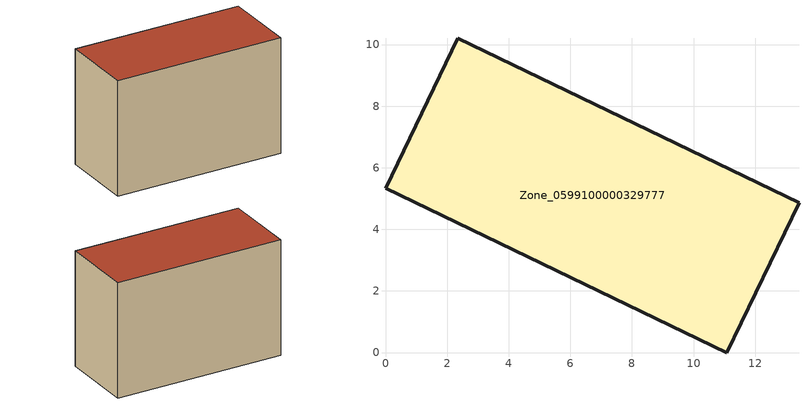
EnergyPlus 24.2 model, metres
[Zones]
Zone_0599100000329777
 floor ground (C_G): 13.43,4.87 11.08,0 0,5.33 2.34,10.2 z4.84
 wall outside (C_F): 11.08,0 13.43,4.87 2.34,10.2 0,5.33 11.08,0 z4.84:13.21
 roof outside (C_R): 2.34,10.2 0,5.33 11.08,0 13.43,4.87 z13.21
[BUILDING]
Pand.0599100000329777: North Axis=0; Terrain=City; Loads Convergence Tolerance Value=0.04; Temperature Convergence Tolerance Value=0.4; Solar Distribution=FullExterior; Maximum Number of Warmup Days=25; Minimum Number of Warmup Days=1
[Site:Location]
Rotterdam.The.Hague.AP_ZH_NLD Design_Conditions: Latitude=51.96; Longitude=4.45; Time Zone=1; Elevation=-4.5
[SITE:GROUNDTEMPERATURE:BUILDINGSURFACE]
18, 18, 18, 18, 18, 18, 18, 18, 18, 18, 18, 18
[MATERIAL] Thermal Absorptance=0.9; Solar Absorptance=0.7; Visible Absorptance=0.7
Name | Roughness | Thickness | Conductivity | Density | Specific Heat
G.TI.1992-2005 | MediumSmooth | 0.15 | 0.06 | 540 | 1210
F.TI.1992-2005 | Rough | 0.3 | 0.12 | 1920 | 840
R.TI.1992-2005 | MediumRough | 0.2 | 0.08 | 1500 | 1000
[CONSTRUCTION]
C_G: G.TI.1992-2005
C_F: F.TI.1992-2005
C_R: R.TI.1992-2005
[ZONE]
Zone_0599100000329777: Type=1; Multiplier=1; Ceiling Height=Autocalculate; Volume=Autocalculate; Floor Area=autocalculate; Part of Total Floor Area=Yes
[ZONEINFILTRATION:DESIGNFLOWRATE]
Infil_Zone_0599100000329777: Zone or ZoneList or Space or SpaceList=Zone_0599100000329777; Schedule=AlwaysOn; Design Flow Rate Calculation Method=Flow/Area; Flow Rate per Floor Area=0.0015; Constant Term Coefficient=1; Temperature Term Coefficient=0; Velocity Term Coefficient=0; Velocity Squared Term Coefficient=0
[HVACTEMPLATE:ZONE:IDEALLOADSAIRSYSTEM]
Zone_0599100000329777: Maximum Heating Supply Air Temperature=50; Minimum Cooling Supply Air Temperature=13; Maximum Heating Supply Air Humidity Ratio=0.0156; Minimum Cooling Supply Air Humidity Ratio=0.0077; Heating Limit=NoLimit; Cooling Limit=NoLimit; Dehumidification Control Type=ConstantSensibleHeatRatio; Cooling Sensible Heat Ratio=0.7; Dehumidification Setpoint=60; Humidification Control Type=None; Humidification Setpoint=30; Outdoor Air Method=None; Outdoor Air Flow Rate per Person=0.00944; Outdoor Air Flow Rate per Zone Floor Area=0; Outdoor Air Flow Rate per Zone=0; Demand Controlled Ventilation Type=None; Outdoor Air Economizer Type=NoEconomizer; Heat Recovery Type=None; Sensible Heat Recovery Effectiveness=0.7; Latent Heat Recovery Effectiveness=0.65
[ZONECONTROL:THERMOSTAT]
ThermostatControl_Zone_0599100000329777: Zone or ZoneList=Zone_0599100000329777; Control Type Schedule=DualSetpointControlType; Control 1=Thermostat_Zone_0599100000329777; Temperature Difference Between Cutout And Setpoint=0
[THERMOSTATSETPOINT:DUALSETPOINT]
Thermostat_Zone_0599100000329777: Heating Setpoint Temperature Schedule=HeatingSetpoint_Zone_0599100000329777; Cooling Setpoint Temperature Schedule=CoolingSetpoint_Zone_0599100000329777
[SCHEDULE:COMPACT]
HeatingSetpoint_Zone_0599100000329777: Through: 12/31, For: AllDays, Until: 24:00, 21
CoolingSetpoint_Zone_0599100000329777: Through: 12/31, For: AllDays, Until: 24:00, 24
DualSetpointControlType: Through: 12/31, For: AllDays, Until: 24:00, 4
AlwaysOn: Through: 12/31, For: AllDays, Until: 24:00, 1
